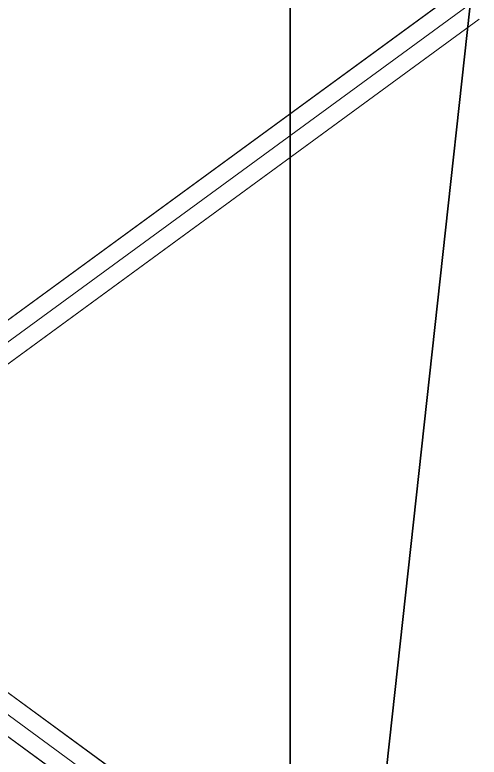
# Model space of a CAD drawing. Header units: inches. Extents: x 11 to 371, y 57 to 381.
# Drawn here: x 30.95 to 34.23, y 127.32 to 132.56 of the extents above; entities that cross this region are included whole.
import ezdxf

# ---------------------------------------------------------------- set-up
doc = ezdxf.new("R2010")
doc.units = ezdxf.units.IN
doc.header["$MEASUREMENT"] = 0
doc.layers.add('Equip', color=2, linetype='Continuous')
doc.layers.add('Stove', color=5, linetype='Continuous', lineweight=9)

# ---------------------------------------------------------------- blocks, each defined once
blk = doc.blocks.new('Range-Classic-D_83880-_3D_0')
for p, q in [((-6.314, -19.3125, 37.0625), (-3.25, -23.5, 37.0625)), ((-7.7775, -19.4375, 37.0625), (-10.75, -23.5, 37.0625))]:
    blk.add_line(p, q)
for points in [[(-14.9375, 0, 2), (14.9375, 0, 2), (14.9375, -24.3125, 2), (-14.9375, -24.3125, 2)], [(-14.9375, 0, 35.5625), (-14.9375, -24.3125, 35.5625), (14.9375, -24.3125, 35.5625), (14.9375, 0, 35.5625)], [(-6.2214, -19.2274, 37.0625), (-3.0951, -23.5, 37.0625), (-3.0951, -23.5, 36.5625), (-6.2214, -19.2274, 36.5625)], [(-10.9049, -23.5, 37.0625), (-7.8866, -19.375, 37.0625), (-7.8866, -19.375, 36.5625), (-10.9049, -23.5, 36.5625)], [(-3.4049, -23.5, 37.0625), (-6.4232, -19.375, 37.0625), (-6.4232, -19.375, 36.5625), (-3.4049, -23.5, 36.5625)], [(-7.6848, -19.5226, 36.5625), (-7.6848, -19.5226, 37.0625), (-10.5951, -23.5, 37.0625), (-10.5951, -23.5, 36.5625)]]:
    blk.add_3dface(points)
for points, invisible_edges in [([(-3.4049, -23.5, 36.5625), (-6.4232, -19.375, 36.5625), (-6.2214, -19.2274, 36.5625), (-3.0951, -23.5, 36.5625)], 8), ([(-3.4049, -23.5, 37.0625), (-3.0951, -23.5, 37.0625), (-6.2214, -19.2274, 37.0625), (-6.4232, -19.375, 37.0625)], 1), ([(-10.5951, -23.5, 36.5625), (-10.9049, -23.5, 36.5625), (-7.8866, -19.375, 36.5625), (-7.6848, -19.5226, 36.5625)], 1), ([(-7.8866, -19.375, 37.0625), (-10.9049, -23.5, 37.0625), (-10.5951, -23.5, 37.0625), (-7.6848, -19.5226, 37.0625)], 2)]:
    blk.add_3dface(points, dxfattribs=dict(invisible_edges=invisible_edges))
blk = doc.blocks.new('Millennia 36 Wall Hood - Model MH3612S 1292842009')
mesh = blk.add_polyface()
corners = [(35.835, -25.46), (0.04, -25.46), (0.04, -22.2069), (35.1833, -22.2069), (35.1833, -0.41), (35.1803, 0), (35.835, 0), (35.835, -0.41)]
mesh.append_faces([[corners[k] for k in face] for face in [(0, 6, 7)]], dxfattribs={"vtx0": -1})
mesh.append_faces([[corners[k] for k in face] for face in [(0, 2, 3), (0, 3, 4), (0, 4, 5), (0, 5, 6)]], dxfattribs={"vtx0": -1, "vtx2": -1})
mesh.append_faces([[corners[k] for k in face] for face in [(0, 1, 2)]], dxfattribs={"vtx2": -1})
mesh = blk.add_polyface()
corners = [(35.835, -25.4662, 1.5838), (35.835, -11.9116, 11.9756), (0.04, -11.9116, 11.9756), (0.04, -25.4662, 1.5838)]
mesh.append_faces([[corners[k] for k in face] for face in [(0, 1, 2, 3)]])
mesh = blk.add_polyface()
corners = [(35.1033, -22.2069, 1.7497), (0.7717, -22.2069, 1.7497), (0.7717, -12.4139, 1.7497), (35.1033, -12.4139, 1.7497)]
mesh.append_faces([[corners[k] for k in face] for face in [(0, 1, 2, 3)]])
mesh = blk.add_polyface()
corners = [(0.7717, -22.2069, 1.7497), (35.1033, -22.2069, 1.7497), (35.1033, -22.2069, 0.04), (35.1833, -22.2069), (0.6917, -22.2069), (0.7717, -22.2069, 0.04)]
mesh.append_faces([[corners[k] for k in face] for face in [(0, 2, 3), (3, 5, 0)]], dxfattribs={"vtx0": -1, "vtx2": -1})
mesh.append_faces([[corners[k] for k in face] for face in [(0, 1, 2), (3, 4, 5)]], dxfattribs={"vtx2": -1})

msp = doc.modelspace()

# ---------------------------------------------------------------- block references
at = {"layer": 'Equip', "xscale": 0.83, "rotation": 90}
msp.add_blockref('Millennia 36 Wall Hood - Model MH3612S 1292842009', (10.6865, 121, 57.04), dxfattribs=at)
at = {"layer": 'Stove', "rotation": 90}
msp.add_blockref('Range-Classic-D_83880-_3D_0', (10.7265, 135.9375), dxfattribs=at)

doc.saveas('drawing.dxf')
